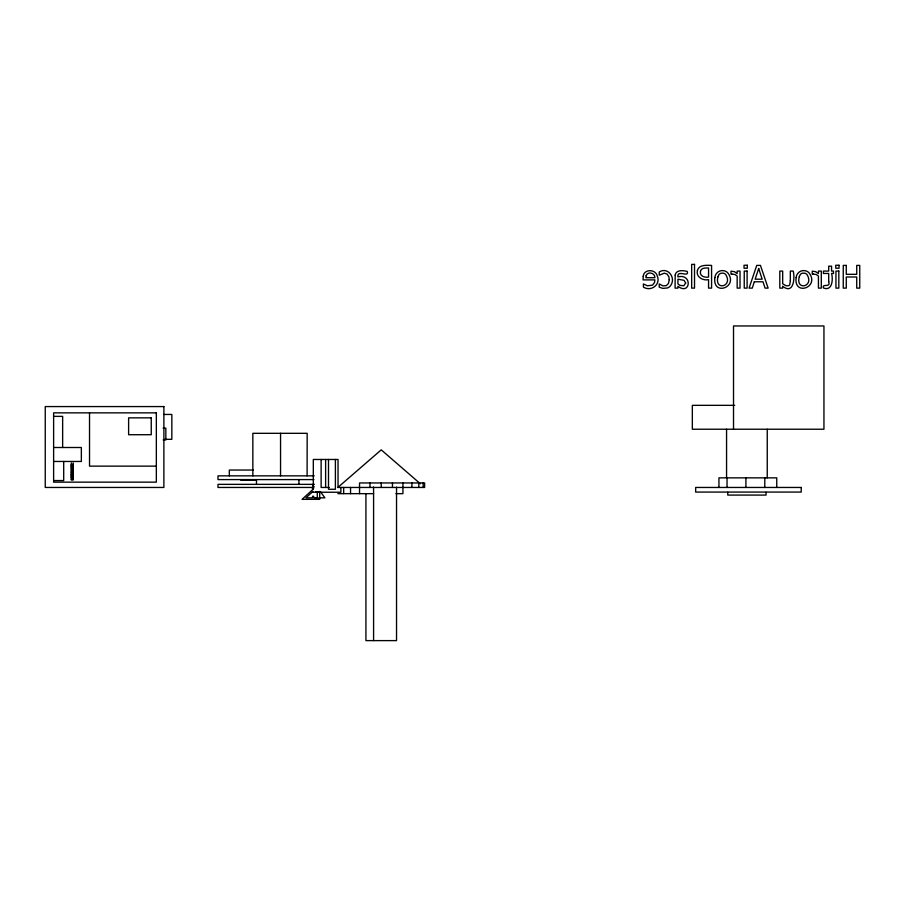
<?xml version="1.0" encoding="UTF-8"?>
<svg xmlns="http://www.w3.org/2000/svg" width="905" height="905" viewBox="0 0 905 905"><rect width="100%" height="100%" fill="white"/><g stroke="black" fill="none" stroke-linecap="round" stroke-linejoin="round"><path stroke-width="1.36" d="M318.503 492.015A4.717 4.717 0 0 1 315.856 491.947L318.289 492.037L317.067 492.139M312.576 487.229L313.515 487.275L313.594 488.259L312.678 488.462L313.334 484.922A4.717 4.717 0 0 0 313.096 489.616L312.723 486.234L313.945 484.118M312.202 490.069L302.078 499.345L319.703 499.345L319.703 491.415M312.892 491.483L305.958 497.829L312.576 497.829L312.576 496.279L313.673 496.279L313.673 497.829L317.282 497.829M734.702 405.338L692.336 405.338L692.336 429.23L823.946 429.23L823.946 325.958L733.525 325.958L733.525 429.23M163.884 414.445L171.837 414.445L171.837 439.321L164.789 439.321M53.621 416.368L62.649 416.368L62.649 447.5M163.126 428.156L165.841 428.156L165.841 439.943L163.126 439.943M53.621 447.5L81.348 447.5L81.348 461.46L53.621 461.46M71.303 464.446L73.192 464.446M71.303 465.396L73.192 465.396M71.303 466.007L73.192 466.007M156.339 466.143L89.527 466.143L89.527 412.861M71.303 466.256L73.192 466.256M71.303 467.184L73.192 467.184M71.303 468.168L73.192 468.168M71.303 468.937L73.192 468.937M253.321 470.046L229.316 470.046L229.316 475.849M71.303 470.657L73.192 470.657M71.303 471.686L73.192 471.686M71.303 473.01L73.192 473.01M71.303 473.949L73.192 473.949M71.303 474.944L73.192 474.944M314.25 475.849L217.992 475.849L217.992 479.593L313.933 479.593M71.303 475.973L73.192 475.973M71.303 476.743L73.192 476.743M71.303 477.614L73.192 477.614M71.303 479.379L73.192 479.379M240.832 480.261L256.092 480.261M53.621 480.555L63.701 480.555L63.701 461.46M313.933 484.356L217.992 484.356L217.992 487.456L312.859 487.456M329.273 487.456L321.128 487.456L321.128 459.469M312.327 488.689L313.311 488.689L313.311 459.469L338.04 459.469L338.04 487.456M312.327 492.241L340.88 492.241L340.88 487.456M337.848 493.655L373.584 493.655M395.904 493.655L402.929 493.655L402.929 482.953M318.798 497.829L324.918 497.829L320.325 491.585M318.492 498.531L314.929 498.531L314.929 499.345M315.856 491.947L317.067 492.162M312.791 486.019L313.684 486.302M420.384 483.779L381.231 449.853L337.848 487.456L424.615 487.456L424.615 482.953L359.534 482.953L359.534 493.655M776.762 487.456L776.762 477.851L718.943 477.851L718.943 487.456M767.248 429.23L767.248 477.851M766.06 492.286L766.06 495.08L727.756 495.08L727.756 492.286M764.793 477.851L764.793 487.456M745.912 477.851L745.912 487.456M727.043 477.851L727.043 487.456M726.568 429.23L726.568 477.851M423.144 482.953L423.144 487.456M418.8 482.953L418.8 487.456M411.911 482.953L411.911 487.456M396.537 487.173L396.537 640.616L365.925 640.616L365.925 493.655M392.465 482.953L392.465 487.456M381.231 482.953L381.231 487.456M373.584 486.969L373.584 640.616M369.998 482.953L369.998 487.456M350.552 487.456L350.552 493.655M343.662 487.456L343.662 493.655M335.393 459.469L335.393 489.266L328.504 489.266L328.504 459.469M325.619 459.469L325.619 487.456M317.282 491.607L317.282 499.345M313.288 487.456L313.288 488.689M307.1 475.849L307.168 433.314L252.846 433.314L252.846 475.849M298.933 479.593L298.933 484.356M280.55 433.314L280.55 475.849M256.477 479.593L256.477 484.356M73.192 462.919L73.192 464.751L71.303 464.751L71.303 462.919M73.192 469.525L73.192 470.939L71.303 470.939L71.303 469.525M73.192 474.469L73.192 475.476L71.303 475.476L71.303 474.469M73.192 477.331L73.192 478.79L71.303 478.745L71.303 477.331M828.697 281.557C831.039 288.39 821.604 282.926 823.414 287.971C832.43 291.602 833.188 279.113 831.559 273.457L833.494 273.457L833.494 271.081L831.559 271.081L831.559 266.183L828.697 266.183L828.697 271.081L823.414 271.081L823.414 273.457L828.697 273.457L828.697 281.557M790.325 280.788L789.782 284.6A2.206 2.206 0 0 1 788.097 285.788L786.004 285.72L782.678 283.808L782.678 271.081L779.805 271.081L779.805 288.118L782.678 288.118L782.678 286.229C793.504 295.075 795.122 278.095 793.199 271.081L790.325 271.081L790.325 280.788M669.248 279.622L668.512 283.401L666.385 285.595L662.946 285.867L659.236 283.944L659.236 287.157L662.777 288.39L667.494 287.96A6.595 6.595 0 0 0 670.944 285.075C675.99 277.45 667.573 266.545 659.236 271.998L659.236 275.211L664.315 273.174L667.166 274.125L668.908 276.896L669.248 279.622M643.206 276.455L643.082 279.894L654.892 279.894L654.519 282.518L652.573 285.132L647.414 285.799L643.41 283.955L643.41 287.089C650.933 291.998 661.046 284.656 657.256 275.957C655.684 268.932 643.715 268.751 643.206 276.455M714.882 277.586C712.314 296.591 738.695 287.27 727.869 272.971A6.788 6.788 0 0 0 723.977 270.753C719.577 269.679 715.142 273.106 714.882 277.586M796.151 277.586C793.583 296.591 819.964 287.27 809.149 272.971A6.788 6.788 0 0 0 805.246 270.753C800.857 269.679 796.411 273.106 796.151 277.586M675.187 274.984L675.073 288.118L677.924 288.118L677.924 286.308C690.56 295.822 692.676 273.163 677.924 276.907C676.895 269.158 689.339 278.039 687.246 271.443C683.252 270.369 676.216 269.554 675.187 274.984M700.481 271.24C699.271 276.116 704.769 277.846 708.558 277.077L708.558 268.004C705.73 267.948 701.205 267.631 700.481 271.24M697.416 270.505C695.753 276.975 702.947 280.912 708.558 279.656L708.558 288.118L711.579 288.118L711.579 265.403C706.805 265.346 698.999 264.339 697.416 270.505M718.004 276.726C714.09 291.184 733.231 286.738 725.799 274.69A3.88 3.88 0 0 0 723.4 273.186L721.296 273.186A3.858 3.858 0 0 0 718.909 274.69L718.004 276.726M799.285 276.726C795.359 291.184 814.5 286.738 807.068 274.69A3.88 3.88 0 0 0 804.669 273.186L802.565 273.186A3.858 3.858 0 0 0 800.178 274.69L799.285 276.726M313.639 486.471L313.526 487.365A3.778 3.778 0 0 1 313.639 486.471M646.147 275.708L645.876 277.699L654.892 277.699C655.231 272.959 647.516 270.946 646.147 275.708M685.673 282.994L683.841 285.765L679.983 285.369L677.924 283.921L677.924 279.193L684.078 280.346L685.673 282.994M754.329 281.772L752.27 288.118L749.08 288.118L756.738 265.403L760.46 265.403L768.119 288.118L765.064 288.118L763.006 281.772L754.329 281.772M758.684 268.491L755.166 279.193L762.168 279.193L758.684 268.491M731.828 274.045L730.991 274.158L730.991 271.172L734.419 271.658L737.156 273.615L737.156 271.081L740.019 271.081L740.019 288.118L737.156 288.118L737.156 276.025L734.984 274.532L731.828 274.045M813.097 274.045L812.26 274.158L812.26 271.172L815.688 271.658L818.425 273.615L818.425 271.081L821.299 271.081L821.299 288.118L818.425 288.118L818.425 276.025L816.265 274.532L813.097 274.045M694.52 264.384L691.658 264.384L691.658 288.118L694.52 288.118L694.52 264.384M747.304 265.255L744.034 265.255L744.034 268.231L747.304 268.231L747.304 265.255M839.025 265.255L835.756 265.255L835.756 268.231L839.025 268.231L839.025 265.255M846.277 265.403L843.256 265.403L843.256 288.118L846.277 288.118L846.277 276.998L856.73 276.998L856.73 288.118L859.75 288.118L859.75 265.403L856.73 265.403L856.73 274.317L846.277 274.317L846.277 265.403M747.1 271.081L744.238 271.081L744.238 288.118L747.1 288.118L747.1 271.081M838.822 271.081L835.949 271.081L835.949 288.118L838.822 288.118L838.822 271.081M163.884 406.571L45.25 406.571L45.25 487.456L163.884 487.456L163.884 406.571M156.339 412.861L53.621 412.861L53.621 482.15L156.339 482.15L156.339 412.861M151.248 417.85L128.612 417.85L128.612 434.717L151.248 434.717L151.248 417.85M73.192 465.102L71.303 465.102L71.303 467.478L73.192 467.478L73.192 465.102M73.192 467.874L71.303 467.874L71.303 469.22L73.192 469.22L73.192 467.874M73.192 471.381L71.303 471.381L71.303 474.231L73.192 474.231L73.192 471.381M73.192 472.704L71.303 472.704L73.192 472.749M73.192 475.691L71.303 475.691L71.303 477.037L73.192 477.037L73.192 475.691M73.192 479.084L71.303 479.084L71.303 479.989L73.192 479.989L73.192 479.084M801.219 487.456L695.662 487.456L695.662 492.071L801.219 492.071L801.219 487.456"/></g></svg>
